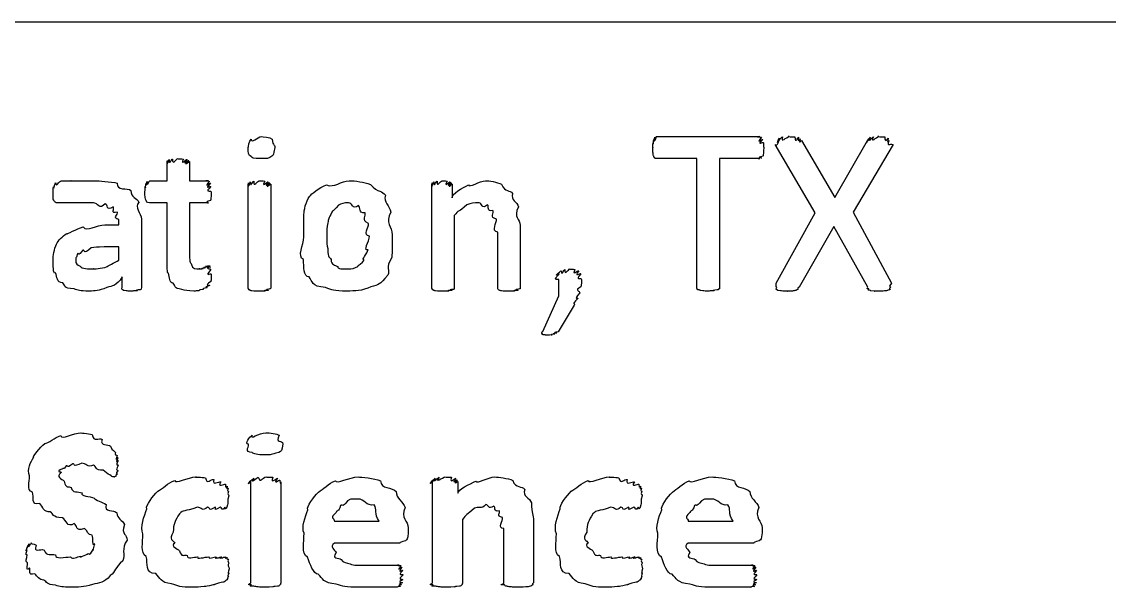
# Model space of a CAD drawing. Header units: millimetres. Extents: x 0 to 216, y 0 to 279.
# Drawn here: x 65.06 to 82.44, y 231.02 to 240.06 of the extents above; entities that cross this region are included whole.
import ezdxf

# ---------------------------------------------------------------- set-up
doc = ezdxf.new("R2010")
doc.units = ezdxf.units.MM
doc.layers.get('0').update_dxf_attribs({"linetype": 'CONTINUOUS'})

msp = doc.modelspace()

# ---------------------------------------------------------------- linework, layer by layer
at = {"color": 0}
for p, q in [((12.7, 240.065), (203.2, 240.065)), ((75.2066, 238.228), (76.86, 238.228)), ((77.5257, 238.168), (78.0549, 237.253)), ((78.0549, 237.253), (78.5784, 238.168)), ((69.106, 238.052), (69.106, 238.052)), ((76.9207, 238.052), (76.9207, 238.052)), ((77.7406, 237.01), (77.1013, 238.102)), ((78.9862, 238.102), (78.347, 237.021)), ((67.3834, 237.523), (67.3834, 237.832)), ((67.7414, 237.832), (67.7414, 237.523)), ((75.8515, 237.876), (75.2066, 237.876)), ((75.8515, 235.82), (75.8515, 237.876)), ((76.86, 237.876), (76.2152, 237.876)), ((76.2152, 237.876), (76.2152, 235.82)), ((67.1079, 237.523), (67.3834, 237.523)), ((67.7414, 237.523), (68.0448, 237.523)), ((68.6816, 235.814), (68.6816, 237.468)), ((69.0397, 237.468), (69.0397, 235.814)), ((71.6167, 235.814), (71.6167, 237.468)), ((71.942, 237.468), (71.942, 237.247)), ((67.3834, 237.17), (67.1022, 237.17)), ((67.3834, 236.277), (67.3834, 237.17)), ((68.0448, 237.17), (67.7414, 237.17)), ((67.7414, 237.17), (67.7414, 236.398)), ((66.6143, 236.817), (66.6143, 236.905)), ((66.9727, 236.911), (66.9727, 235.814)), ((71.9748, 236.966), (71.9748, 235.814)), ((77.1179, 235.886), (77.7406, 237.01)), ((78.347, 237.021), (78.9644, 235.886)), ((66.3885, 236.817), (66.6143, 236.817)), ((73.0278, 236.806), (73.0278, 235.814)), ((78.0383, 236.79), (77.4869, 235.82)), ((78.5841, 235.82), (78.0383, 236.79)), ((70.6191, 236.635), (70.6191, 236.635)), ((70.9828, 236.657), (70.9828, 236.657)), ((72.6694, 235.814), (72.6694, 236.702)), ((66.6143, 236.464), (66.3773, 236.464)), ((66.6143, 236.255), (66.6143, 236.464)), ((68.0889, 236.029), (68.0889, 236.029)), ((66.6641, 235.814), (66.6641, 235.985)), ((73.6438, 235.682), (73.6438, 235.946)), ((74.0075, 235.946), (74.0075, 235.946)), ((73.3901, 235.114), (73.6438, 235.682)), ((73.8918, 235.533), (73.6328, 235.108)), ((69.2326, 233.316), (69.2326, 233.316)), ((68.7201, 231.094), (68.7201, 232.709)), ((69.1995, 232.709), (69.1995, 231.094)), ((71.6248, 231.094), (71.6248, 232.715)), ((72.033, 232.715), (72.033, 232.527)), ((70.0581, 232.081), (70.7746, 232.081)), ((72.1046, 232.108), (72.1046, 231.089)), ((73.2398, 232.076), (73.2398, 231.094)), ((75.7135, 232.081), (76.43, 232.081)), ((71.2378, 231.971), (71.2378, 231.894)), ((72.7661, 231.089), (72.7661, 231.965)), ((76.8932, 231.971), (76.8932, 231.894)), ((66.7466, 231.778), (66.7466, 231.778)), ((71.089, 231.728), (70.0581, 231.728)), ((76.7443, 231.728), (75.7135, 231.728)), ((68.3768, 231.32), (68.3768, 231.32)), ((74.9847, 231.32), (74.9847, 231.32))]:
    msp.add_line(p, q, dxfattribs=at)
for points in [[(68.6816, 238.052), (68.6816, 238.059), (68.6954, 238.163), (68.7257, 238.19)], [(68.7257, 238.19), (68.7433, 238.11), (68.8149, 238.228), (68.8964, 238.228)], [(68.8964, 238.228), (68.9046, 238.228), (69.0316, 238.215), (69.0619, 238.19)], [(69.0619, 238.19), (69.0809, 238.063), (69.106, 238.121), (69.106, 238.052)], [(75.1459, 238.052), (75.1459, 238.022), (75.1473, 238.107), (75.1512, 238.129)], [(75.1512, 238.129), (75.1526, 238.07), (75.1582, 238.173), (75.1625, 238.184)], [(75.1625, 238.184), (75.1597, 238.096), (75.1706, 238.209), (75.1787, 238.217)], [(75.1787, 238.217), (75.1787, 238.11), (75.1981, 238.228), (75.2066, 238.228)], [(76.86, 238.228), (76.7662, 238.228), (76.8738, 238.224), (76.8823, 238.217)], [(76.8823, 238.217), (76.7842, 238.096), (76.8999, 238.198), (76.9041, 238.184)], [(76.9041, 238.184), (76.7955, 238.07), (76.9151, 238.154), (76.9151, 238.129)], [(76.9151, 238.129), (76.9165, 238.022), (76.9207, 238.081), (76.9207, 238.052)], [(77.1013, 238.102), (77.1232, 238.052), (77.1645, 238.147), (77.162, 238.162)], [(77.162, 238.162), (77.1151, 238.085), (77.1592, 238.195), (77.1673, 238.206)], [(77.1673, 238.206), (77.1342, 238.107), (77.1962, 238.223), (77.2223, 238.223)], [(77.2223, 238.223), (77.1853, 238.11), (77.283, 238.228), (77.3271, 238.228)], [(77.3271, 238.228), (77.2664, 238.228), (77.3934, 238.226), (77.4153, 238.223)], [(77.4153, 238.223), (77.4319, 238.107), (77.4608, 238.22), (77.476, 238.217)], [(77.476, 238.217), (77.4608, 238.099), (77.4996, 238.206), (77.5035, 238.195)], [(77.5035, 238.195), (77.4718, 238.081), (77.5173, 238.179), (77.5257, 238.168)], [(78.5784, 238.168), (78.5414, 238.081), (78.5908, 238.187), (78.595, 238.195)], [(78.595, 238.195), (78.5523, 238.099), (78.6116, 238.213), (78.6225, 238.217)], [(78.6225, 238.217), (78.5784, 238.107), (78.6529, 238.223), (78.6723, 238.223)], [(78.6723, 238.223), (78.6183, 238.11), (78.7231, 238.228), (78.7605, 238.228)], [(78.7605, 238.228), (78.6956, 238.228), (78.8321, 238.226), (78.8539, 238.223)], [(78.8539, 238.223), (78.861, 238.103), (78.898, 238.212), (78.9093, 238.201)], [(78.9203, 238.162), (78.879, 238.052), (78.9421, 238.126), (78.9862, 238.102)], [(78.9093, 238.201), (78.8829, 238.085), (78.9231, 238.18), (78.9203, 238.162)], [(68.7257, 237.909), (68.6816, 237.923), (68.6816, 237.982), (68.6816, 238.052)], [(69.106, 238.052), (69.0809, 237.927), (69.0894, 237.939), (69.0563, 237.914)], [(75.1512, 237.969), (75.1459, 237.96), (75.1459, 238.019), (75.1459, 238.052)], [(75.1625, 237.914), (75.1526, 237.915), (75.154, 237.947), (75.1512, 237.969)], [(76.9151, 237.969), (76.9126, 237.915), (76.9112, 237.928), (76.9041, 237.914)], [(76.9207, 238.052), (76.9165, 237.96), (76.9179, 237.991), (76.9151, 237.969)], [(67.3834, 237.832), (67.3834, 237.732), (67.3848, 237.84), (67.3887, 237.848)], [(67.3887, 237.848), (67.3943, 237.746), (67.4053, 237.86), (67.4165, 237.865)], [(67.4165, 237.865), (67.419, 237.754), (67.4494, 237.87), (67.4716, 237.87)], [(67.4716, 237.87), (67.4673, 237.757), (67.5266, 237.876), (67.5598, 237.876)], [(67.5598, 237.876), (67.5375, 237.876), (67.6257, 237.873), (67.648, 237.87)], [(67.648, 237.87), (67.5845, 237.754), (67.6921, 237.867), (67.703, 237.865)], [(67.703, 237.865), (67.6106, 237.746), (67.7263, 237.855), (67.7305, 237.848)], [(67.7305, 237.848), (67.6219, 237.732), (67.7414, 237.834), (67.7414, 237.832)], [(68.8908, 237.876), (68.7395, 237.876), (68.7546, 237.887), (68.7257, 237.909)], [(69.0563, 237.914), (69.0192, 237.876), (68.9709, 237.876), (68.8908, 237.876)], [(75.1787, 237.887), (75.1597, 237.889), (75.1649, 237.903), (75.1625, 237.914)], [(75.2066, 237.876), (75.1748, 237.876), (75.1858, 237.878), (75.1787, 237.887)], [(76.8876, 237.887), (76.769, 237.876), (76.871, 237.876), (76.86, 237.876)], [(76.9041, 237.914), (76.7842, 237.889), (76.8946, 237.894), (76.8876, 237.887)], [(65.5616, 237.324), (65.5616, 237.316), (65.563, 237.401), (65.5669, 237.424)], [(65.5669, 237.424), (65.5726, 237.36), (65.5863, 237.468), (65.6057, 237.49)], [(65.6057, 237.49), (65.6086, 237.404), (65.6551, 237.523), (65.6992, 237.523)], [(65.6992, 237.523), (65.6967, 237.523), (65.7945, 237.523), (65.8537, 237.523)], [(65.8537, 237.523), (65.8153, 237.523), (65.9751, 237.523), (66.0411, 237.523)], [(66.0411, 237.523), (66.0686, 237.523), (66.1804, 237.523), (66.2506, 237.523)], [(66.2506, 237.523), (66.27, 237.523), (66.4944, 237.509), (66.5868, 237.484)], [(66.5868, 237.484), (66.5716, 237.353), (66.7523, 237.419), (66.8073, 237.368)], [(67.0306, 237.346), (67.0306, 237.32), (67.032, 237.407), (67.0359, 237.429)], [(67.0359, 237.429), (67.0373, 237.364), (67.0429, 237.469), (67.0472, 237.484)], [(67.0472, 237.484), (67.0486, 237.393), (67.0609, 237.508), (67.0691, 237.512)], [(67.0691, 237.512), (67.0662, 237.404), (67.0927, 237.523), (67.1079, 237.523)], [(68.0448, 237.523), (67.9482, 237.523), (68.0572, 237.519), (68.0614, 237.512)], [(68.0614, 237.512), (67.9595, 237.393), (68.0738, 237.498), (68.078, 237.484)], [(68.078, 237.484), (67.9676, 237.364), (68.0833, 237.451), (68.0833, 237.429)], [(68.0833, 237.429), (67.9704, 237.32), (68.0889, 237.38), (68.0889, 237.346)], [(68.6816, 237.468), (68.6816, 237.375), (68.6827, 237.482), (68.6869, 237.49)], [(68.6869, 237.49), (68.6925, 237.391), (68.7035, 237.502), (68.7144, 237.506)], [(68.7144, 237.506), (68.7172, 237.401), (68.7476, 237.517), (68.7698, 237.517)], [(68.7698, 237.517), (68.7656, 237.404), (68.8248, 237.523), (68.858, 237.523)], [(68.858, 237.523), (68.8358, 237.523), (68.924, 237.52), (68.9462, 237.517)], [(68.9462, 237.517), (68.8827, 237.401), (68.9903, 237.513), (69.0012, 237.506)], [(69.0012, 237.506), (68.9088, 237.391), (69.0245, 237.497), (69.0287, 237.49)], [(69.0287, 237.49), (68.9197, 237.375), (69.0397, 237.474), (69.0397, 237.468)], [(69.6599, 237.269), (69.693, 237.316), (69.8115, 237.412), (69.9301, 237.456)], [(69.9301, 237.456), (70.0486, 237.404), (70.1724, 237.523), (70.2938, 237.523)], [(70.2938, 237.523), (70.4014, 237.523), (70.521, 237.502), (70.6356, 237.462)], [(70.6356, 237.462), (70.7513, 237.327), (70.8311, 237.368), (70.8723, 237.291)], [(71.6167, 237.468), (71.6167, 237.375), (71.6181, 237.482), (71.622, 237.49)], [(71.622, 237.49), (71.6234, 237.391), (71.6347, 237.502), (71.6499, 237.506)], [(71.6499, 237.506), (71.6523, 237.401), (71.6802, 237.517), (71.6993, 237.517)], [(71.6993, 237.517), (71.694, 237.404), (71.749, 237.523), (71.7822, 237.523)], [(71.7822, 237.523), (71.7557, 237.523), (71.8372, 237.52), (71.8591, 237.517)], [(71.8591, 237.517), (71.7998, 237.401), (71.8979, 237.513), (71.9088, 237.506)], [(71.9088, 237.506), (71.822, 237.391), (71.9268, 237.497), (71.9307, 237.49)], [(71.9307, 237.49), (71.833, 237.375), (71.942, 237.474), (71.942, 237.468)], [(71.942, 237.247), (71.9212, 237.316), (72.1155, 237.412), (72.2009, 237.456)], [(72.2009, 237.456), (72.2119, 237.404), (72.3787, 237.523), (72.4711, 237.523)], [(72.4711, 237.523), (72.5234, 237.523), (72.6599, 237.503), (72.7301, 237.468)], [(72.7301, 237.468), (72.7851, 237.331), (72.8624, 237.381), (72.9065, 237.319)], [(65.5616, 237.258), (65.5616, 237.25), (65.5616, 237.302), (65.5616, 237.324)], [(65.5782, 237.208), (65.5645, 237.21), (65.5645, 237.239), (65.5616, 237.258)], [(66.8073, 237.368), (66.8031, 237.25), (66.9078, 237.253), (66.9339, 237.176)], [(67.0472, 237.208), (67.0306, 237.225), (67.0306, 237.283), (67.0306, 237.346)], [(68.0889, 237.346), (68.0889, 237.225), (68.0847, 237.237), (68.078, 237.208)], [(69.5717, 236.988), (69.5717, 237.041), (69.6006, 237.192), (69.6599, 237.269)], [(70.8723, 237.291), (70.8353, 237.177), (70.9454, 237.127), (70.9605, 237.021)], [(72.9065, 237.319), (72.8733, 237.21), (72.9809, 237.188), (73.0003, 237.104)], [(65.6001, 237.181), (65.5796, 237.184), (65.5849, 237.198), (65.5782, 237.208)], [(65.6276, 237.17), (65.5948, 237.17), (65.6071, 237.173), (65.6001, 237.181)], [(65.6992, 237.17), (65.6195, 237.17), (65.6414, 237.17), (65.6276, 237.17)], [(65.8206, 237.17), (65.6855, 237.17), (65.7324, 237.17), (65.6992, 237.17)], [(65.986, 237.17), (65.8992, 237.17), (65.8675, 237.17), (65.8206, 237.17)], [(66.2065, 237.17), (66.0273, 237.17), (66.052, 237.17), (65.986, 237.17)], [(66.3938, 237.153), (66.3004, 237.051), (66.2795, 237.17), (66.2065, 237.17)], [(66.5208, 237.104), (66.4023, 237.03), (66.445, 237.143), (66.3938, 237.153)], [(66.5925, 237.021), (66.4683, 236.986), (66.5536, 237.082), (66.5208, 237.104)], [(66.9339, 237.176), (66.8542, 237.096), (66.9727, 237.01), (66.9727, 236.911)], [(67.1022, 237.17), (67.0553, 237.17), (67.0609, 237.182), (67.0472, 237.208)], [(68.078, 237.208), (67.9566, 237.17), (68.0586, 237.17), (68.0448, 237.17)], [(70.1227, 237.132), (70.0155, 237.001), (70.0472, 237.068), (70.0183, 237.021)], [(70.2829, 237.17), (70.2179, 237.17), (70.1668, 237.156), (70.1227, 237.132)], [(70.4427, 237.126), (70.3432, 237.051), (70.3446, 237.17), (70.2829, 237.17)], [(70.5474, 237.01), (70.4314, 236.996), (70.4868, 237.1), (70.4427, 237.126)], [(72.1734, 237.137), (72.0425, 237.012), (72.0439, 237.061), (71.9748, 236.966)], [(72.3717, 237.17), (72.2891, 237.17), (72.2394, 237.159), (72.1734, 237.137)], [(72.5039, 237.137), (72.4062, 237.051), (72.4228, 237.17), (72.3717, 237.17)], [(72.5921, 237.049), (72.4793, 237.012), (72.5399, 237.118), (72.5039, 237.137)], [(73.0003, 237.104), (72.9093, 236.927), (73.0278, 236.923), (73.0278, 236.806)], [(66.6143, 236.905), (66.4986, 236.919), (66.6062, 236.988), (66.5925, 237.021)], [(69.5717, 236.624), (69.5717, 236.703), (69.5717, 236.878), (69.5717, 236.988)], [(70.0183, 237.021), (69.9576, 236.905), (69.9657, 236.916), (69.952, 236.85)], [(70.6025, 236.839), (70.4825, 236.897), (70.5721, 236.962), (70.5474, 237.01)], [(70.9605, 237.021), (70.8642, 236.846), (70.9828, 236.793), (70.9828, 236.657)], [(72.6475, 236.911), (72.5276, 236.934), (72.6172, 237.012), (72.5921, 237.049)], [(72.6694, 236.702), (72.5537, 236.71), (72.6613, 236.859), (72.6475, 236.911)], [(65.7821, 236.679), (65.7779, 236.655), (65.9377, 236.762), (66.0411, 236.784)], [(66.0411, 236.784), (66.1017, 236.699), (66.2587, 236.817), (66.3885, 236.817)], [(69.952, 236.85), (69.9311, 236.776), (69.9354, 236.72), (69.9354, 236.647)], [(70.6191, 236.635), (70.5044, 236.652), (70.6134, 236.776), (70.6025, 236.839)], [(65.6167, 236.509), (65.6389, 236.564), (65.7119, 236.635), (65.7821, 236.679)], [(69.566, 236.261), (69.4531, 236.317), (69.5717, 236.488), (69.5717, 236.624)], [(69.9354, 236.647), (69.9311, 236.511), (69.941, 236.503), (69.952, 236.437)], [(70.5968, 236.42), (70.5044, 236.383), (70.6191, 236.558), (70.6191, 236.635)], [(70.9828, 236.657), (70.9828, 236.46), (70.9799, 236.404), (70.9771, 236.294)], [(65.5616, 236.266), (65.5616, 236.306), (65.5796, 236.438), (65.6167, 236.509)], [(66.0358, 236.415), (65.9585, 236.299), (65.9709, 236.379), (65.9529, 236.354)], [(66.1734, 236.448), (66.0315, 236.328), (66.0714, 236.428), (66.0358, 236.415)], [(66.3773, 236.464), (66.263, 236.464), (66.2312, 236.459), (66.1734, 236.448)], [(67.7414, 236.398), (67.739, 236.207), (67.7527, 236.23), (67.7746, 236.183)], [(69.952, 236.437), (69.9534, 236.266), (69.9809, 236.317), (70.007, 236.266)], [(70.5362, 236.255), (70.4783, 236.255), (70.5859, 236.357), (70.5968, 236.42)], [(65.6001, 236.051), (65.5616, 236.015), (65.5616, 236.185), (65.5616, 236.266)], [(65.9529, 236.354), (65.9211, 236.251), (65.9253, 236.306), (65.9253, 236.277)], [(65.9253, 236.277), (65.9211, 236.17), (65.9486, 236.185), (65.997, 236.156)], [(66.4161, 236.145), (66.4284, 236.159), (66.5441, 236.207), (66.6143, 236.255)], [(67.4053, 236.045), (67.3834, 236.015), (67.3834, 236.189), (67.3834, 236.277)], [(69.6542, 235.985), (69.5674, 235.986), (69.566, 236.153), (69.566, 236.261)], [(70.007, 236.266), (70.0045, 236.167), (70.0677, 236.179), (70.1118, 236.15)], [(70.4314, 236.15), (70.4233, 236.163), (70.51, 236.211), (70.5362, 236.255)], [(70.9771, 236.294), (70.8614, 236.125), (70.9553, 236.092), (70.9112, 236.013)], [(65.7158, 235.891), (65.6167, 235.891), (65.629, 235.988), (65.6001, 236.051)], [(65.997, 236.156), (66.0206, 236.112), (66.1197, 236.112), (66.2122, 236.112)], [(66.2122, 236.112), (66.1857, 236.112), (66.3526, 236.123), (66.4161, 236.145)], [(67.4825, 235.886), (67.4165, 235.887), (67.4232, 235.982), (67.4053, 236.045)], [(67.7746, 236.183), (67.787, 236.112), (67.8438, 236.112), (67.9069, 236.112)], [(67.9069, 236.112), (67.8713, 236.112), (67.9468, 236.113), (67.9619, 236.117)], [(67.9619, 236.117), (67.9016, 236.123), (67.9898, 236.13), (68.0007, 236.134)], [(68.0007, 236.134), (67.9263, 236.134), (68.0254, 236.146), (68.0339, 236.15)], [(68.0339, 236.15), (67.9457, 236.145), (68.053, 236.161), (68.0614, 236.161)], [(68.0614, 236.161), (67.9566, 236.145), (68.0681, 236.159), (68.0724, 236.156)], [(68.0724, 236.156), (67.9633, 236.141), (68.078, 236.15), (68.078, 236.139)], [(68.078, 236.139), (67.9676, 236.123), (68.0833, 236.119), (68.0833, 236.101)], [(68.0833, 236.101), (67.9704, 235.968), (68.0889, 236.058), (68.0889, 236.029)], [(68.0889, 236.029), (68.0889, 235.891), (68.0861, 235.942), (68.0833, 235.913)], [(70.1118, 236.15), (70.0927, 236.112), (70.2109, 236.112), (70.2772, 236.112)], [(70.2772, 236.112), (70.3351, 236.112), (70.3873, 236.124), (70.4314, 236.15)], [(73.6438, 235.946), (73.5295, 235.92), (73.6452, 236.013), (73.6494, 236.034)], [(73.6494, 236.034), (73.5404, 235.964), (73.6671, 236.073), (73.6822, 236.084)], [(73.6822, 236.084), (73.6907, 235.986), (73.721, 236.102), (73.7429, 236.106)], [(73.7429, 236.106), (73.7348, 235.993), (73.7926, 236.112), (73.8258, 236.112)], [(73.8258, 236.112), (73.7979, 236.112), (73.8808, 236.109), (73.9027, 236.106)], [(73.9027, 236.106), (73.8449, 235.986), (73.9482, 236.095), (73.9634, 236.084)], [(73.9634, 236.084), (73.8752, 235.964), (73.9881, 236.057), (73.9965, 236.034)], [(73.9965, 236.034), (73.889, 235.92), (74.0075, 235.982), (74.0075, 235.946)], [(65.8978, 235.792), (65.7158, 235.803), (65.7669, 235.847), (65.7158, 235.891)], [(66.6641, 235.985), (66.5759, 235.832), (66.5095, 235.85), (66.4214, 235.814)], [(67.6204, 235.786), (67.4853, 235.799), (67.5185, 235.841), (67.4825, 235.886)], [(68.0833, 235.913), (67.9633, 235.832), (68.0724, 235.861), (68.0614, 235.847)], [(69.9135, 235.814), (69.6845, 235.836), (69.7121, 235.911), (69.6542, 235.985)], [(70.9112, 236.013), (70.7732, 235.847), (70.776, 235.869), (70.6409, 235.825)], [(74.0075, 235.946), (74.0075, 235.839), (74.0033, 235.861), (73.9965, 235.825)], [(77.1289, 235.82), (77.1013, 235.817), (77.1289, 235.859), (77.1179, 235.886)], [(78.9644, 235.886), (78.898, 235.817), (78.9492, 235.838), (78.9534, 235.82)], [(66.1402, 235.759), (65.9765, 235.759), (65.9709, 235.77), (65.8978, 235.792)], [(66.4214, 235.814), (66.2809, 235.759), (66.2397, 235.759), (66.1402, 235.759)], [(66.6806, 235.781), (66.6489, 235.781), (66.6641, 235.799), (66.6641, 235.814)], [(66.73, 235.765), (66.6708, 235.766), (66.6916, 235.773), (66.6806, 235.781)], [(66.8182, 235.759), (66.7149, 235.759), (66.7523, 235.76), (66.73, 235.765)], [(66.9064, 235.765), (66.7921, 235.759), (66.8584, 235.759), (66.8182, 235.759)], [(66.9562, 235.781), (66.832, 235.766), (66.9286, 235.767), (66.9064, 235.765)], [(66.9727, 235.814), (66.9727, 235.781), (66.9671, 235.788), (66.9562, 235.781)], [(67.8134, 235.759), (67.7139, 235.759), (67.6755, 235.767), (67.6204, 235.786)], [(67.8903, 235.765), (67.8134, 235.759), (67.8381, 235.759), (67.8134, 235.759)], [(67.9619, 235.786), (67.8642, 235.77), (67.9154, 235.771), (67.8903, 235.765)], [(68.0226, 235.814), (67.9083, 235.784), (67.9842, 235.793), (67.9619, 235.786)], [(68.0614, 235.847), (67.9457, 235.806), (68.0406, 235.825), (68.0226, 235.814)], [(68.6869, 235.792), (68.6816, 235.788), (68.6816, 235.806), (68.6816, 235.814)], [(68.7144, 235.77), (68.6925, 235.773), (68.694, 235.784), (68.6869, 235.792)], [(68.7698, 235.759), (68.7172, 235.762), (68.7282, 235.766), (68.7144, 235.77)], [(68.858, 235.759), (68.7656, 235.759), (68.7945, 235.759), (68.7698, 235.759)], [(68.9462, 235.759), (68.8358, 235.759), (68.8936, 235.759), (68.858, 235.759)], [(69.0012, 235.77), (68.8827, 235.762), (68.9709, 235.762), (68.9462, 235.759)], [(69.0287, 235.792), (68.9088, 235.773), (69.015, 235.777), (69.0012, 235.77)], [(69.0397, 235.814), (69.0369, 235.788), (69.0354, 235.799), (69.0287, 235.792)], [(70.2606, 235.759), (70.0345, 235.759), (70.0306, 235.777), (69.9135, 235.814)], [(70.6409, 235.825), (70.5044, 235.759), (70.382, 235.759), (70.2606, 235.759)], [(71.622, 235.792), (71.6167, 235.788), (71.6167, 235.806), (71.6167, 235.814)], [(71.6499, 235.77), (71.6276, 235.773), (71.6291, 235.784), (71.622, 235.792)], [(71.7049, 235.759), (71.6523, 235.762), (71.6636, 235.766), (71.6499, 235.77)], [(71.7931, 235.759), (71.7007, 235.759), (71.7296, 235.759), (71.7049, 235.759)], [(71.8813, 235.759), (71.7709, 235.759), (71.8287, 235.759), (71.7931, 235.759)], [(71.9363, 235.77), (71.8178, 235.762), (71.906, 235.762), (71.8813, 235.759)], [(71.9638, 235.786), (71.8439, 235.773), (71.9501, 235.777), (71.9363, 235.77)], [(71.9748, 235.814), (71.9723, 235.784), (71.9709, 235.793), (71.9638, 235.786)], [(72.675, 235.786), (72.6708, 235.784), (72.6694, 235.803), (72.6694, 235.814)], [(72.7026, 235.77), (72.6817, 235.773), (72.6817, 235.782), (72.675, 235.786)], [(72.7576, 235.759), (72.7082, 235.762), (72.7163, 235.766), (72.7026, 235.77)], [(72.8514, 235.759), (72.7548, 235.759), (72.7826, 235.759), (72.7576, 235.759)], [(72.934, 235.759), (72.8253, 235.759), (72.8846, 235.759), (72.8514, 235.759)], [(72.989, 235.77), (72.8733, 235.762), (72.959, 235.762), (72.934, 235.759)], [(73.0169, 235.792), (72.8984, 235.773), (73.0031, 235.777), (72.989, 235.77)], [(73.0278, 235.814), (73.0278, 235.788), (73.0236, 235.799), (73.0169, 235.792)], [(73.98, 235.731), (73.8643, 235.591), (73.9606, 235.668), (73.9468, 235.638)], [(73.9965, 235.825), (73.878, 235.77), (73.987, 235.76), (73.98, 235.731)], [(75.8567, 235.792), (75.8515, 235.788), (75.8515, 235.809), (75.8515, 235.82)], [(75.8899, 235.776), (75.8624, 235.773), (75.8638, 235.784), (75.8567, 235.792)], [(75.9449, 235.765), (75.8913, 235.766), (75.9037, 235.771), (75.8899, 235.776)], [(76.0331, 235.759), (75.9396, 235.759), (75.97, 235.76), (75.9449, 235.765)], [(76.1213, 235.765), (76.0084, 235.759), (76.0691, 235.759), (76.0331, 235.759)], [(76.1767, 235.776), (76.0525, 235.766), (76.1436, 235.767), (76.1213, 235.765)], [(76.2042, 235.792), (76.2, 235.773), (76.1905, 235.778), (76.1767, 235.776)], [(76.2152, 235.82), (76.2109, 235.788), (76.2109, 235.799), (76.2042, 235.792)], [(77.1398, 235.781), (77.0971, 235.784), (77.1289, 235.804), (77.1289, 235.82)], [(77.1895, 235.765), (77.1151, 235.766), (77.1507, 235.773), (77.1398, 235.781)], [(77.2887, 235.759), (77.1631, 235.759), (77.2142, 235.76), (77.1895, 235.765)], [(77.3769, 235.759), (77.2403, 235.759), (77.3247, 235.759), (77.2887, 235.759)], [(77.4319, 235.77), (77.4058, 235.762), (77.4016, 235.762), (77.3769, 235.759)], [(77.4651, 235.786), (77.4319, 235.77), (77.4457, 235.773), (77.4319, 235.77)], [(77.4869, 235.82), (77.4457, 235.788), (77.4718, 235.797), (77.4651, 235.786)], [(78.6007, 235.792), (78.5414, 235.788), (78.5869, 235.809), (78.5841, 235.82)], [(78.6282, 235.77), (78.5566, 235.773), (78.6074, 235.784), (78.6007, 235.792)], [(78.6832, 235.759), (78.5813, 235.762), (78.6419, 235.766), (78.6282, 235.77)], [(78.7823, 235.759), (78.6296, 235.759), (78.7079, 235.759), (78.6832, 235.759)], [(78.8818, 235.765), (78.8278, 235.759), (78.8226, 235.759), (78.7823, 235.759)], [(78.9368, 235.781), (78.879, 235.766), (78.9065, 235.767), (78.8818, 235.765)], [(78.9534, 235.82), (78.9051, 235.784), (78.9506, 235.792), (78.9368, 235.781)], [(73.9468, 235.638), (73.8339, 235.528), (73.914, 235.57), (73.8918, 235.533)], [(73.3792, 235.087), (73.3531, 235.084), (73.382, 235.103), (73.3901, 235.114)], [(73.3901, 235.07), (73.357, 235.069), (73.382, 235.079), (73.3792, 235.087)], [(73.4233, 235.059), (73.3683, 235.058), (73.3972, 235.063), (73.3901, 235.07)], [(73.4783, 235.053), (73.3972, 235.053), (73.437, 235.056), (73.4233, 235.059)], [(73.539, 235.059), (73.4452, 235.053), (73.503, 235.053), (73.4783, 235.053)], [(73.5774, 235.07), (73.4741, 235.058), (73.5528, 235.059), (73.539, 235.059)], [(73.6106, 235.087), (73.5005, 235.069), (73.5912, 235.074), (73.5774, 235.07)], [(73.6328, 235.108), (73.5143, 235.084), (73.6177, 235.095), (73.6106, 235.087)], [(65.4293, 233.321), (65.4858, 233.318), (65.5891, 233.422), (65.6883, 233.448)], [(65.6883, 233.448), (65.6883, 233.373), (65.8978, 233.492), (66.0079, 233.492)], [(66.0079, 233.492), (65.9751, 233.492), (66.125, 233.482), (66.1843, 233.464)], [(66.1843, 233.464), (66.2093, 233.338), (66.2961, 233.42), (66.3444, 233.387)], [(68.6869, 233.31), (68.6181, 233.323), (68.7049, 233.427), (68.7419, 233.454)], [(68.7419, 233.454), (68.6954, 233.373), (68.8552, 233.492), (68.9624, 233.492)], [(68.9624, 233.492), (69.0259, 233.492), (69.1402, 233.478), (69.1776, 233.454)], [(69.1776, 233.454), (69.1003, 233.323), (69.2326, 233.382), (69.2326, 233.316)], [(65.253, 233.106), (65.2212, 233.087), (65.3549, 233.266), (65.4293, 233.321)], [(66.3444, 233.387), (66.3085, 233.271), (66.4408, 233.317), (66.482, 233.277)], [(66.482, 233.277), (66.5067, 233.194), (66.5484, 233.207), (66.5593, 233.178)], [(68.7419, 233.178), (68.6181, 233.19), (68.6869, 233.247), (68.6869, 233.31)], [(69.2326, 233.316), (69.2175, 233.19), (69.2118, 233.203), (69.172, 233.178)], [(65.1866, 232.803), (65.133, 232.911), (65.2089, 233.018), (65.253, 233.106)], [(66.5593, 233.178), (66.5332, 233.139), (66.5826, 233.135), (66.5868, 233.128)], [(66.5868, 233.128), (66.5399, 233.007), (66.5939, 233.109), (66.5977, 233.095)], [(66.5977, 233.095), (66.5484, 232.977), (66.6034, 233.063), (66.6034, 233.046)], [(68.9571, 233.139), (68.8097, 233.139), (68.7779, 233.152), (68.7419, 233.178)], [(69.172, 233.178), (69.0231, 233.139), (69.0633, 233.139), (68.9571, 233.139)], [(65.7105, 232.919), (65.5891, 232.856), (65.6939, 232.88), (65.6939, 232.858)], [(65.7712, 232.963), (65.7324, 232.893), (65.7243, 232.937), (65.7105, 232.919)], [(65.8756, 232.996), (65.7874, 232.919), (65.8001, 232.977), (65.7712, 232.963)], [(66.0192, 233.007), (65.8675, 232.932), (65.9158, 233.003), (65.8756, 232.996)], [(66.2065, 232.974), (66.1098, 232.932), (66.088, 233.007), (66.0192, 233.007)], [(66.3607, 232.897), (66.2245, 232.888), (66.2644, 232.952), (66.2065, 232.974)], [(66.6034, 233.046), (66.5484, 232.941), (66.6034, 233.002), (66.6034, 232.968)], [(66.6034, 232.968), (66.5484, 232.875), (66.6006, 232.908), (66.5977, 232.886)], [(65.2307, 232.544), (65.133, 232.58), (65.1866, 232.704), (65.1866, 232.803)], [(65.6939, 232.858), (65.5891, 232.782), (65.7077, 232.76), (65.738, 232.72)], [(66.4711, 232.82), (66.4298, 232.833), (66.4048, 232.87), (66.3607, 232.897)], [(66.5427, 232.786), (66.493, 232.786), (66.5043, 232.797), (66.4711, 232.82)], [(66.5702, 232.797), (66.518, 232.786), (66.5536, 232.786), (66.5427, 232.786)], [(66.5925, 232.831), (66.5371, 232.8), (66.5812, 232.804), (66.5702, 232.797)], [(66.5977, 232.886), (66.5441, 232.831), (66.5949, 232.844), (66.5925, 232.831)], [(67.2359, 232.561), (67.3047, 232.595), (67.4028, 232.694), (67.5058, 232.731)], [(67.5058, 232.731), (67.5114, 232.668), (67.7224, 232.786), (67.8476, 232.786)], [(67.8476, 232.786), (67.8049, 232.786), (67.9482, 232.782), (67.9965, 232.775)], [(67.9965, 232.775), (68.0187, 232.654), (68.0875, 232.759), (68.1288, 232.748)], [(68.1288, 232.748), (68.1027, 232.632), (68.2113, 232.723), (68.2445, 232.709)], [(68.7201, 232.709), (68.64, 232.628), (68.7229, 232.729), (68.731, 232.737)], [(68.731, 232.737), (68.6551, 232.646), (68.7504, 232.756), (68.7698, 232.765)], [(68.7698, 232.765), (68.6925, 232.661), (68.8111, 232.777), (68.8414, 232.781)], [(68.8414, 232.781), (68.8717, 232.668), (68.9144, 232.786), (68.9624, 232.786)], [(68.9624, 232.786), (68.9638, 232.786), (69.0425, 232.784), (69.0728, 232.781)], [(69.0728, 232.781), (69.0259, 232.661), (69.1307, 232.771), (69.1501, 232.765)], [(69.1501, 232.765), (69.0633, 232.646), (69.1804, 232.748), (69.1885, 232.737)], [(69.1885, 232.737), (69.1956, 232.628), (69.1995, 232.72), (69.1995, 232.709)], [(69.8045, 232.544), (69.8722, 232.588), (69.9671, 232.684), (70.0747, 232.726)], [(70.0747, 232.726), (70.0857, 232.668), (70.3019, 232.786), (70.4384, 232.786)], [(70.4384, 232.786), (70.4783, 232.786), (70.6974, 232.766), (70.7969, 232.726)], [(70.7969, 232.726), (70.7983, 232.588), (70.9814, 232.628), (71.0449, 232.555)], [(71.6248, 232.715), (71.5451, 232.632), (71.6276, 232.734), (71.6361, 232.742)], [(71.6361, 232.742), (71.5603, 232.65), (71.6538, 232.76), (71.6689, 232.765)], [(71.6689, 232.765), (71.5931, 232.661), (71.7091, 232.777), (71.7352, 232.781)], [(71.7352, 232.781), (71.6442, 232.668), (71.7917, 232.786), (71.8287, 232.786)], [(71.8287, 232.786), (71.84, 232.786), (71.9018, 232.784), (71.9282, 232.781)], [(71.9282, 232.781), (71.8951, 232.661), (71.979, 232.771), (71.9942, 232.765)], [(71.9942, 232.765), (71.924, 232.65), (72.0178, 232.753), (72.0217, 232.742)], [(72.0217, 232.742), (71.9349, 232.632), (72.033, 232.726), (72.033, 232.715)], [(72.3194, 232.72), (72.3388, 232.668), (72.5152, 232.786), (72.6225, 232.786)], [(72.6225, 232.786), (72.6779, 232.786), (72.832, 232.767), (72.9093, 232.731)], [(72.9093, 232.731), (72.9534, 232.599), (73.0539, 232.65), (73.1023, 232.588)], [(73.8434, 232.561), (73.9126, 232.595), (74.0103, 232.694), (74.1137, 232.731)], [(74.1137, 232.731), (74.1193, 232.668), (74.3299, 232.786), (74.4555, 232.786)], [(74.4555, 232.786), (74.4128, 232.786), (74.5561, 232.782), (74.6044, 232.775)], [(74.6044, 232.775), (74.6263, 232.654), (74.695, 232.759), (74.7367, 232.748)], [(74.7367, 232.748), (74.7102, 232.632), (74.8192, 232.723), (74.8524, 232.709)], [(75.4599, 232.544), (75.5276, 232.588), (75.6225, 232.684), (75.7301, 232.726)], [(75.7301, 232.726), (75.741, 232.668), (75.9576, 232.786), (76.0938, 232.786)], [(76.0938, 232.786), (76.134, 232.786), (76.3531, 232.766), (76.4522, 232.726)], [(76.4522, 232.726), (76.4536, 232.588), (76.6367, 232.628), (76.7002, 232.555)], [(65.738, 232.72), (65.7655, 232.588), (65.8054, 232.649), (65.8537, 232.616)], [(65.8537, 232.616), (65.8647, 232.525), (65.9613, 232.558), (66.0245, 232.533)], [(67.0595, 232.279), (67.0373, 232.326), (67.1615, 232.486), (67.2359, 232.561)], [(68.2445, 232.709), (68.1729, 232.602), (68.3052, 232.682), (68.3161, 232.671)], [(68.3161, 232.671), (68.3161, 232.58), (68.3398, 232.649), (68.3436, 232.638)], [(68.3436, 232.638), (68.3274, 232.562), (68.3563, 232.618), (68.3602, 232.605)], [(68.3602, 232.605), (68.3341, 232.536), (68.3659, 232.577), (68.3659, 232.555)], [(68.3659, 232.555), (68.3383, 232.496), (68.3715, 232.512), (68.3715, 232.483)], [(71.0449, 232.555), (71.0449, 232.441), (71.1577, 232.395), (71.1881, 232.296)], [(72.033, 232.527), (72.0302, 232.58), (72.2231, 232.676), (72.3194, 232.72)], [(73.1023, 232.588), (73.0525, 232.473), (73.1876, 232.453), (73.207, 232.373)], [(73.6671, 232.279), (73.6452, 232.326), (73.769, 232.486), (73.8434, 232.561)], [(74.8524, 232.709), (74.7808, 232.602), (74.9131, 232.682), (74.924, 232.671)], [(74.924, 232.671), (74.924, 232.58), (74.9473, 232.649), (74.9515, 232.638)], [(74.9515, 232.638), (74.9349, 232.562), (74.9639, 232.618), (74.9681, 232.605)], [(74.9681, 232.605), (74.942, 232.536), (74.9734, 232.577), (74.9734, 232.555)], [(74.9734, 232.555), (74.9459, 232.496), (74.979, 232.512), (74.979, 232.483)], [(76.7002, 232.555), (76.7002, 232.441), (76.8131, 232.395), (76.8435, 232.296)], [(65.3521, 232.362), (65.1951, 232.319), (65.2639, 232.473), (65.2307, 232.544)], [(66.0245, 232.533), (65.9927, 232.473), (66.1539, 232.479), (66.2174, 232.45)], [(66.2174, 232.45), (66.2397, 232.415), (66.3469, 232.385), (66.4104, 232.345)], [(68.3715, 232.483), (68.3383, 232.4), (68.363, 232.369), (68.3493, 232.34)], [(69.6337, 232.263), (69.6076, 232.312), (69.7301, 232.467), (69.8045, 232.544)], [(70.2677, 232.406), (70.1809, 232.279), (70.1862, 232.362), (70.1573, 232.329)], [(70.4275, 232.434), (70.2691, 232.434), (70.3118, 232.424), (70.2677, 232.406)], [(70.6921, 232.34), (70.5665, 232.315), (70.5446, 232.434), (70.4275, 232.434)], [(74.979, 232.483), (74.9459, 232.4), (74.9709, 232.369), (74.9572, 232.34)], [(75.2891, 232.263), (75.263, 232.312), (75.3854, 232.467), (75.4599, 232.544)], [(75.9231, 232.406), (75.8363, 232.279), (75.8416, 232.362), (75.8126, 232.329)], [(76.0829, 232.434), (75.9245, 232.434), (75.9672, 232.424), (75.9231, 232.406)], [(76.3475, 232.34), (76.2222, 232.315), (76.2, 232.434), (76.0829, 232.434)], [(65.5175, 232.23), (65.4085, 232.216), (65.399, 232.31), (65.3521, 232.362)], [(65.7105, 232.131), (65.5341, 232.143), (65.5796, 232.193), (65.5175, 232.23)], [(66.4104, 232.345), (66.3677, 232.22), (66.5332, 232.264), (66.5812, 232.213)], [(66.5812, 232.213), (66.584, 232.117), (66.6722, 232.099), (66.7025, 232.026)], [(66.9988, 231.877), (66.9519, 231.982), (67.0183, 232.165), (67.0595, 232.279)], [(67.8699, 232.301), (67.6437, 232.227), (67.6494, 232.266), (67.5831, 232.197)], [(68.0297, 232.301), (67.9482, 232.227), (67.9319, 232.301), (67.8699, 232.301)], [(68.151, 232.301), (68.0406, 232.227), (68.0766, 232.301), (68.0297, 232.301)], [(68.2336, 232.301), (68.1069, 232.227), (68.1838, 232.301), (68.151, 232.301)], [(68.3052, 232.301), (68.272, 232.227), (68.2583, 232.301), (68.2336, 232.301)], [(68.3493, 232.34), (68.3122, 232.227), (68.3232, 232.301), (68.3052, 232.301)], [(69.5731, 231.888), (69.5262, 231.974), (69.5925, 232.152), (69.6337, 232.263)], [(70.0857, 232.219), (69.9714, 232.128), (70.061, 232.128), (70.0581, 232.081)], [(70.1573, 232.329), (70.1216, 232.216), (70.1036, 232.263), (70.0857, 232.219)], [(70.7746, 232.081), (70.6836, 232.191), (70.7499, 232.277), (70.6921, 232.34)], [(71.1881, 232.296), (71.1069, 232.125), (71.2378, 232.088), (71.2378, 231.971)], [(72.2976, 232.285), (72.1663, 232.176), (72.1706, 232.186), (72.1046, 232.108)], [(72.4793, 232.345), (72.409, 232.257), (72.3593, 232.325), (72.2976, 232.285)], [(72.6063, 232.318), (72.5152, 232.257), (72.5262, 232.345), (72.4793, 232.345)], [(72.6944, 232.246), (72.5897, 232.224), (72.6419, 232.303), (72.6063, 232.318)], [(72.7438, 232.136), (72.6338, 232.161), (72.7163, 232.216), (72.6944, 232.246)], [(73.207, 232.373), (73.2095, 232.194), (73.2398, 232.193), (73.2398, 232.076)], [(73.6064, 231.877), (73.5598, 231.982), (73.6258, 232.165), (73.6671, 232.279)], [(74.4774, 232.301), (74.2516, 232.227), (74.2569, 232.266), (74.1909, 232.197)], [(74.6372, 232.301), (74.5561, 232.227), (74.5395, 232.301), (74.4774, 232.301)], [(74.7586, 232.301), (74.6485, 232.227), (74.6841, 232.301), (74.6372, 232.301)], [(74.8411, 232.301), (74.7145, 232.227), (74.7917, 232.301), (74.7586, 232.301)], [(74.9131, 232.301), (74.8799, 232.227), (74.8661, 232.301), (74.8411, 232.301)], [(74.9572, 232.34), (74.9198, 232.227), (74.9307, 232.301), (74.9131, 232.301)], [(75.2285, 231.888), (75.1815, 231.974), (75.2479, 232.152), (75.2891, 232.263)], [(75.741, 232.219), (75.6267, 232.128), (75.7163, 232.128), (75.7135, 232.081)], [(75.8126, 232.329), (75.777, 232.216), (75.759, 232.263), (75.741, 232.219)], [(76.43, 232.081), (76.3393, 232.191), (76.4053, 232.277), (76.3475, 232.34)], [(76.8435, 232.296), (76.7623, 232.125), (76.8932, 232.088), (76.8932, 231.971)], [(65.8978, 232.042), (65.7835, 231.967), (65.7765, 232.1), (65.7105, 232.131)], [(66.0633, 231.96), (65.9045, 231.912), (65.9599, 232.016), (65.8978, 232.042)], [(67.5831, 232.197), (67.5114, 232.092), (67.4839, 232.033), (67.4839, 231.904)], [(72.7661, 231.965), (72.6585, 231.96), (72.7576, 232.095), (72.7438, 232.136)], [(74.1909, 232.197), (74.1193, 232.092), (74.0914, 232.033), (74.0914, 231.904)], [(66.1843, 231.855), (66.1211, 231.852), (66.1141, 231.93), (66.0633, 231.96)], [(66.7025, 232.026), (66.6433, 231.856), (66.7466, 231.873), (66.7466, 231.778)], [(67.0486, 231.513), (66.9519, 231.574), (66.9988, 231.74), (66.9988, 231.877)], [(67.4839, 231.904), (67.3929, 231.779), (67.491, 231.779), (67.5058, 231.728)], [(69.6281, 231.502), (69.5262, 231.57), (69.5731, 231.74), (69.5731, 231.888)], [(71.2378, 231.894), (71.2241, 231.783), (71.2227, 231.796), (71.1937, 231.767)], [(73.6561, 231.513), (73.5598, 231.574), (73.6064, 231.74), (73.6064, 231.877)], [(74.0914, 231.904), (74.0008, 231.779), (74.0985, 231.779), (74.1137, 231.728)], [(75.2835, 231.502), (75.1815, 231.57), (75.2285, 231.74), (75.2285, 231.888)], [(76.8932, 231.894), (76.8794, 231.783), (76.878, 231.796), (76.8491, 231.767)], [(65.1482, 231.623), (65.1108, 231.565), (65.1549, 231.669), (65.1591, 231.684)], [(65.1591, 231.684), (65.1221, 231.599), (65.1729, 231.713), (65.1813, 231.717)], [(65.1813, 231.717), (65.1397, 231.61), (65.2046, 231.728), (65.2198, 231.728)], [(65.2198, 231.728), (65.1729, 231.728), (65.2611, 231.717), (65.2914, 231.695)], [(65.2914, 231.695), (65.2364, 231.565), (65.3658, 231.647), (65.4184, 231.618)], [(66.2284, 231.717), (66.1804, 231.658), (66.2132, 231.818), (66.1843, 231.855)], [(66.2009, 231.629), (66.1804, 231.57), (66.2284, 231.684), (66.2284, 231.717)], [(66.7466, 231.778), (66.6433, 231.636), (66.7219, 231.542), (66.675, 231.447)], [(67.5058, 231.728), (67.4261, 231.68), (67.5499, 231.64), (67.5831, 231.607)], [(70.0581, 231.728), (69.9671, 231.673), (70.0663, 231.623), (70.0857, 231.579)], [(71.1937, 231.767), (71.0516, 231.728), (71.1331, 231.728), (71.089, 231.728)], [(74.1137, 231.728), (74.0336, 231.68), (74.1578, 231.64), (74.1909, 231.607)], [(75.7135, 231.728), (75.6225, 231.673), (75.722, 231.623), (75.741, 231.579)], [(76.8491, 231.767), (76.7073, 231.728), (76.7884, 231.728), (76.7443, 231.728)], [(65.1482, 231.541), (65.1069, 231.519), (65.1482, 231.601), (65.1482, 231.623)], [(65.1538, 231.414), (65.1069, 231.43), (65.1482, 231.486), (65.1482, 231.541)], [(65.4184, 231.618), (65.4569, 231.508), (65.5299, 231.563), (65.6001, 231.541)], [(65.6001, 231.541), (65.5959, 231.463), (65.7504, 231.508), (65.8428, 231.508)], [(65.8428, 231.508), (65.8647, 231.463), (65.9543, 231.51), (66.0026, 231.519)], [(66.0026, 231.519), (65.9599, 231.482), (66.0908, 231.544), (66.124, 231.563)], [(66.124, 231.563), (66.1472, 231.519), (66.1857, 231.603), (66.2009, 231.629)], [(67.2028, 231.243), (67.0221, 231.243), (67.0842, 231.406), (67.0486, 231.513)], [(67.5831, 231.607), (67.6106, 231.497), (67.6561, 231.547), (67.7044, 231.53)], [(67.7044, 231.53), (67.7058, 231.463), (67.8092, 231.508), (67.8751, 231.508)], [(67.8751, 231.508), (67.8381, 231.463), (67.9979, 231.508), (68.0462, 231.508)], [(68.0462, 231.508), (68.0515, 231.463), (68.1344, 231.508), (68.1672, 231.508)], [(68.1672, 231.508), (68.1207, 231.463), (68.2336, 231.508), (68.2554, 231.508)], [(68.2554, 231.508), (68.1687, 231.463), (68.301, 231.508), (68.3161, 231.508)], [(68.3161, 231.508), (68.3122, 231.463), (68.3355, 231.503), (68.3436, 231.497)], [(70.0857, 231.579), (70.0045, 231.466), (70.1312, 231.498), (70.1682, 231.469)], [(73.8106, 231.243), (73.63, 231.243), (73.6921, 231.406), (73.6561, 231.513)], [(74.1909, 231.607), (74.2184, 231.497), (74.264, 231.547), (74.3119, 231.53)], [(74.3119, 231.53), (74.3133, 231.463), (74.4167, 231.508), (74.483, 231.508)], [(74.483, 231.508), (74.4456, 231.463), (74.6054, 231.508), (74.6538, 231.508)], [(74.6538, 231.508), (74.6594, 231.463), (74.742, 231.508), (74.7751, 231.508)], [(74.7751, 231.508), (74.7282, 231.463), (74.8411, 231.508), (74.8633, 231.508)], [(74.8633, 231.508), (74.7765, 231.463), (74.9088, 231.508), (74.924, 231.508)], [(74.924, 231.508), (74.9198, 231.463), (74.9434, 231.503), (74.9515, 231.497)], [(75.741, 231.579), (75.6599, 231.466), (75.7865, 231.498), (75.8239, 231.469)], [(65.1866, 231.331), (65.1178, 231.257), (65.1605, 231.388), (65.1538, 231.414)], [(66.675, 231.447), (66.5484, 231.331), (66.5607, 231.276), (66.4767, 231.21)], [(68.3436, 231.497), (68.3299, 231.453), (68.3616, 231.483), (68.3659, 231.469)], [(68.3659, 231.469), (68.3383, 231.422), (68.3715, 231.433), (68.3715, 231.408)], [(68.3715, 231.408), (68.3412, 231.375), (68.3768, 231.356), (68.3768, 231.32)], [(69.7988, 231.232), (69.7219, 231.235), (69.668, 231.395), (69.6281, 231.502)], [(70.1682, 231.469), (70.1957, 231.408), (70.2525, 231.415), (70.3118, 231.398)], [(70.3118, 231.398), (70.3132, 231.375), (70.4398, 231.375), (70.521, 231.375)], [(70.521, 231.375), (70.5954, 231.375), (70.6783, 231.375), (70.7415, 231.375)], [(70.7415, 231.375), (70.721, 231.375), (70.8572, 231.375), (70.9013, 231.375)], [(70.9013, 231.375), (70.9306, 231.375), (70.987, 231.375), (71.0173, 231.375)], [(71.0173, 231.375), (70.9923, 231.375), (71.0752, 231.375), (71.0942, 231.375)], [(71.0942, 231.375), (71.0226, 231.375), (71.1137, 231.372), (71.1218, 231.37)], [(71.1218, 231.37), (71.0364, 231.25), (71.1345, 231.356), (71.1383, 231.342)], [(71.1383, 231.342), (71.0477, 231.224), (71.1496, 231.315), (71.1496, 231.293)], [(74.9515, 231.497), (74.9378, 231.453), (74.9695, 231.483), (74.9734, 231.469)], [(74.9734, 231.469), (74.9459, 231.422), (74.979, 231.433), (74.979, 231.408)], [(74.979, 231.408), (74.9487, 231.375), (74.9847, 231.356), (74.9847, 231.32)], [(75.4546, 231.232), (75.3773, 231.235), (75.3237, 231.395), (75.2835, 231.502)], [(75.8239, 231.469), (75.8515, 231.408), (75.9079, 231.415), (75.9672, 231.398)], [(75.9672, 231.398), (75.9686, 231.375), (76.0952, 231.375), (76.1767, 231.375)], [(76.1767, 231.375), (76.2512, 231.375), (76.3337, 231.375), (76.3972, 231.375)], [(76.3972, 231.375), (76.3764, 231.375), (76.5129, 231.375), (76.557, 231.375)], [(76.557, 231.375), (76.5859, 231.375), (76.6424, 231.375), (76.6727, 231.375)], [(76.6727, 231.375), (76.648, 231.375), (76.7306, 231.375), (76.75, 231.375)], [(76.75, 231.375), (76.678, 231.375), (76.769, 231.372), (76.7775, 231.37)], [(76.7775, 231.37), (76.6921, 231.25), (76.7898, 231.356), (76.7941, 231.342)], [(76.7941, 231.342), (76.7031, 231.224), (76.805, 231.315), (76.805, 231.293)], [(65.2695, 231.238), (65.151, 231.202), (65.2046, 231.305), (65.1866, 231.331)], [(65.4128, 231.138), (65.3464, 231.133), (65.3094, 231.205), (65.2695, 231.238)], [(66.4767, 231.21), (66.3829, 231.085), (66.3004, 231.1), (66.1899, 231.067)], [(67.4564, 231.078), (67.2758, 231.096), (67.2715, 231.169), (67.2028, 231.243)], [(68.3549, 231.166), (68.3232, 231.111), (68.3412, 231.15), (68.3274, 231.138)], [(68.3659, 231.199), (68.3341, 231.129), (68.3616, 231.177), (68.3549, 231.166)], [(68.3715, 231.249), (68.3383, 231.155), (68.3687, 231.213), (68.3659, 231.199)], [(68.3768, 231.32), (68.3412, 231.191), (68.374, 231.267), (68.3715, 231.249)], [(70.0857, 231.072), (69.8722, 231.092), (69.8761, 231.162), (69.7988, 231.232)], [(71.1496, 231.293), (71.0516, 231.184), (71.1549, 231.25), (71.1549, 231.221)], [(71.1549, 231.221), (71.0516, 231.124), (71.1521, 231.166), (71.1496, 231.144)], [(74.0639, 231.078), (73.8837, 231.096), (73.8794, 231.169), (73.8106, 231.243)], [(74.9625, 231.166), (74.9307, 231.111), (74.9487, 231.15), (74.9349, 231.138)], [(74.9734, 231.199), (74.942, 231.129), (74.9695, 231.177), (74.9625, 231.166)], [(74.979, 231.249), (74.9459, 231.155), (74.9762, 231.213), (74.9734, 231.199)], [(74.9847, 231.32), (74.9487, 231.191), (74.9819, 231.267), (74.979, 231.249)], [(75.741, 231.072), (75.5276, 231.092), (75.5315, 231.162), (75.4546, 231.232)], [(76.805, 231.293), (76.7073, 231.184), (76.8103, 231.25), (76.8103, 231.221)], [(76.8103, 231.221), (76.7073, 231.124), (76.8078, 231.166), (76.805, 231.144)], [(65.6001, 231.056), (65.4569, 231.067), (65.4678, 231.105), (65.4128, 231.138)], [(65.8372, 231.023), (65.7172, 231.023), (65.6731, 231.033), (65.6001, 231.056)], [(66.1899, 231.067), (66.0481, 231.023), (65.9652, 231.023), (65.8372, 231.023)], [(67.8035, 231.023), (67.5915, 231.023), (67.5555, 231.041), (67.4564, 231.078)], [(67.9746, 231.033), (67.9002, 231.023), (67.8614, 231.023), (67.8035, 231.023)], [(68.1232, 231.061), (68.0103, 231.036), (68.0297, 231.041), (67.9746, 231.033)], [(68.2502, 231.1), (68.1027, 231.059), (68.1701, 231.072), (68.1232, 231.061)], [(68.3274, 231.138), (68.2942, 231.089), (68.2858, 231.114), (68.2502, 231.1)], [(68.731, 231.061), (68.64, 231.059), (68.7201, 231.083), (68.7201, 231.094)], [(68.7698, 231.039), (68.6551, 231.041), (68.738, 231.053), (68.731, 231.061)], [(68.8414, 231.028), (68.8097, 231.03), (68.7874, 231.035), (68.7698, 231.039)], [(68.9624, 231.023), (68.8717, 231.023), (68.8742, 231.024), (68.8414, 231.028)], [(69.0728, 231.028), (68.9638, 231.023), (69.0065, 231.023), (68.9624, 231.023)], [(69.1501, 231.039), (69.0259, 231.03), (69.106, 231.031), (69.0728, 231.028)], [(69.1885, 231.061), (69.1804, 231.041), (69.1677, 231.046), (69.1501, 231.039)], [(69.1995, 231.094), (69.1956, 231.059), (69.1956, 231.072), (69.1885, 231.061)], [(70.4769, 231.023), (70.2179, 231.023), (70.1985, 231.039), (70.0857, 231.072)], [(70.714, 231.023), (70.5665, 231.023), (70.5612, 231.023), (70.4769, 231.023)], [(70.9069, 231.023), (70.8311, 231.023), (70.787, 231.023), (70.714, 231.023)], [(71.0501, 231.023), (70.9454, 231.023), (70.9648, 231.023), (70.9069, 231.023)], [(71.1165, 231.033), (71.0188, 231.023), (71.0861, 231.023), (71.0501, 231.023)], [(71.1331, 231.061), (71.0336, 231.041), (71.1232, 231.045), (71.1165, 231.033)], [(71.144, 231.094), (71.0449, 231.059), (71.1398, 231.072), (71.1331, 231.061)], [(71.1496, 231.144), (71.0477, 231.085), (71.1468, 231.108), (71.144, 231.094)], [(71.6361, 231.061), (71.5451, 231.059), (71.6248, 231.083), (71.6248, 231.094)], [(71.6746, 231.039), (71.5603, 231.041), (71.6428, 231.053), (71.6361, 231.061)], [(71.7462, 231.028), (71.7144, 231.03), (71.6926, 231.035), (71.6746, 231.039)], [(71.8675, 231.023), (71.7765, 231.023), (71.7793, 231.024), (71.7462, 231.028)], [(71.9776, 231.028), (71.869, 231.023), (71.9116, 231.023), (71.8675, 231.023)], [(72.0549, 231.039), (71.9307, 231.03), (72.0108, 231.031), (71.9776, 231.028)], [(72.0933, 231.061), (72.0852, 231.041), (72.0729, 231.046), (72.0549, 231.039)], [(72.1046, 231.089), (72.1004, 231.056), (72.1004, 231.068), (72.0933, 231.061)], [(72.777, 231.061), (72.6585, 231.056), (72.7661, 231.078), (72.7661, 231.089)], [(72.8155, 231.039), (72.7908, 231.041), (72.7837, 231.053), (72.777, 231.061)], [(72.8871, 231.028), (72.8278, 231.03), (72.8334, 231.035), (72.8155, 231.039)], [(73.0031, 231.023), (72.8899, 231.023), (72.9202, 231.024), (72.8871, 231.028)], [(73.1188, 231.028), (72.9823, 231.023), (73.0497, 231.023), (73.0031, 231.023)], [(73.1905, 231.039), (73.1587, 231.03), (73.1478, 231.031), (73.1188, 231.028)], [(73.2289, 231.061), (73.1957, 231.041), (73.2084, 231.046), (73.1905, 231.039)], [(73.2398, 231.094), (73.2095, 231.059), (73.236, 231.072), (73.2289, 231.061)], [(74.4114, 231.023), (74.199, 231.023), (74.1634, 231.041), (74.0639, 231.078)], [(74.5822, 231.033), (74.5077, 231.023), (74.4693, 231.023), (74.4114, 231.023)], [(74.731, 231.061), (74.6181, 231.036), (74.6372, 231.041), (74.5822, 231.033)], [(74.8577, 231.1), (74.7102, 231.059), (74.778, 231.072), (74.731, 231.061)], [(74.9349, 231.138), (74.9018, 231.089), (74.8937, 231.114), (74.8577, 231.1)], [(76.1326, 231.023), (75.8733, 231.023), (75.8543, 231.039), (75.741, 231.072)], [(76.3693, 231.023), (76.2222, 231.023), (76.2166, 231.023), (76.1326, 231.023)], [(76.5623, 231.023), (76.4868, 231.023), (76.4427, 231.023), (76.3693, 231.023)], [(76.7059, 231.023), (76.6011, 231.023), (76.6202, 231.023), (76.5623, 231.023)], [(76.7719, 231.033), (76.6741, 231.023), (76.7415, 231.023), (76.7059, 231.023)], [(76.7884, 231.061), (76.6893, 231.041), (76.7789, 231.045), (76.7719, 231.033)], [(76.7994, 231.094), (76.7002, 231.059), (76.7955, 231.072), (76.7884, 231.061)], [(76.805, 231.144), (76.7031, 231.085), (76.8022, 231.108), (76.7994, 231.094)]]:
    msp.add_open_spline(points, degree=3, dxfattribs=at)

doc.saveas('drawing.dxf')
